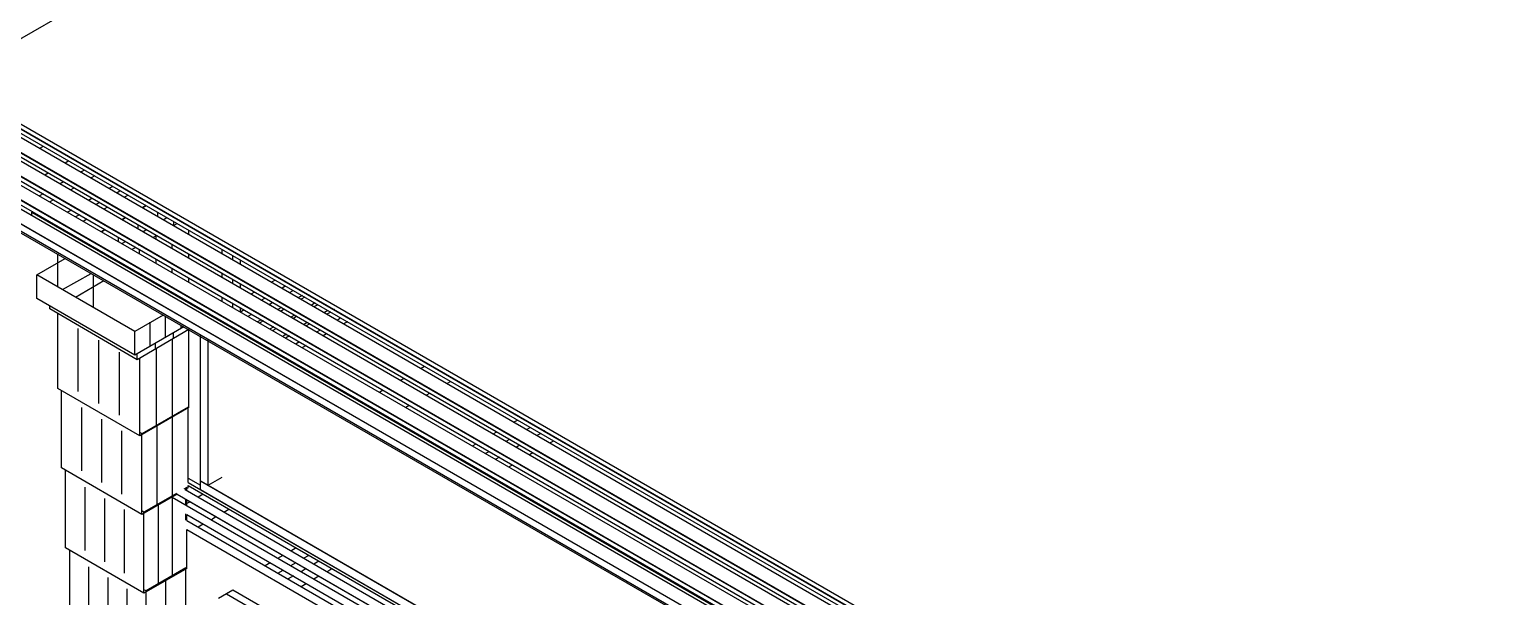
# Model space of a CAD drawing. Header units: inches. Extents: x 0.3 to 16.2, y 0.3 to 11.4.
# Drawn here: x 1.031 to 2.425, y 8.844 to 9.38 of the extents above; entities that cross this region are included whole.
import ezdxf

# ---------------------------------------------------------------- set-up
doc = ezdxf.new("R2010")
doc.units = ezdxf.units.IN
doc.header["$LTSCALE"] = 0.009843
doc.header["$MEASUREMENT"] = 0
doc.layers.add('GEOMETRY', color=7, linetype='Continuous')

msp = doc.modelspace()

# ---------------------------------------------------------------- linework, layer by layer
at = {"layer": 'GEOMETRY'}
for p, q in [((2.8614, 10.4331), (0.9524, 9.3307)), ((0.9524, 9.3307), (6.5122, 6.1209)), ((0.9524, 9.3307), (6.5122, 6.1209)), ((0.9449, 9.3224), (6.5122, 6.1079)), ((0.9449, 9.3224), (6.5122, 6.1079)), ((0.9516, 9.3264), (6.5122, 6.1161)), ((0.9516, 9.3264), (6.5122, 6.1161)), ((0.9516, 9.3224), (6.5122, 6.1118)), ((0.9524, 9.3264), (6.5122, 6.1165)), ((0.9449, 9.3083), (6.5122, 6.0941)), ((0.9449, 9.3), (6.5122, 6.0854)), ((0.9449, 9.3), (6.5122, 6.0854)), ((0.9516, 9.3039), (6.5122, 6.0937)), ((0.9516, 9.3039), (6.5122, 6.0937)), ((0.9516, 9.3039), (6.5122, 6.0937)), ((0.9516, 9.3), (6.5122, 6.0894)), ((0.9449, 9.2858), (6.5122, 6.0717)), ((0.9449, 9.2772), (6.5122, 6.063)), ((0.9449, 9.2772), (6.5122, 6.063)), ((0.9516, 9.2815), (6.5122, 6.0713)), ((0.9516, 9.2815), (6.5122, 6.0713)), ((0.9516, 9.2815), (6.5122, 6.0713)), ((0.9516, 9.2772), (6.5122, 6.0669)), ((1.0327, 9.2803), (1.0323, 9.2799)), ((1.0472, 9.2717), (1.0469, 9.2717)), ((0.9449, 9.2634), (6.5122, 6.0488)), ((0.9516, 9.2591), (6.5122, 6.0488)), ((0.9516, 9.2591), (6.5122, 6.0488)), ((0.9516, 9.2591), (6.5122, 6.0488)), ((1.0433, 9.2693), (1.0398, 9.2673)), ((1.0717, 9.2575), (1.0713, 9.2575)), ((0.9449, 9.2547), (6.5122, 6.0406)), ((0.9449, 9.2547), (6.5122, 6.0406)), ((0.9516, 9.2547), (6.5122, 6.0445)), ((1.048, 9.2441), (1.0449, 9.2421)), ((1.0677, 9.2555), (1.0642, 9.2535)), ((1.0823, 9.2469), (1.0787, 9.2449)), ((1.0862, 9.2492), (1.0858, 9.2492)), ((1.0961, 9.2437), (1.0957, 9.2433)), ((0.9449, 9.2409), (6.5122, 6.0264)), ((0.9516, 9.2366), (6.5122, 6.0264)), ((1.0626, 9.2358), (1.0594, 9.2339)), ((1.0724, 9.2299), (1.0689, 9.228)), ((1.0921, 9.2413), (1.0886, 9.2394)), ((1.1091, 9.2315), (1.1055, 9.2295)), ((1.113, 9.2339), (1.1126, 9.2335)), ((1.1201, 9.2295), (1.1201, 9.2295)), ((0.9571, 9.2268), (6.5122, 6.0193)), ((0.9693, 9.2181), (6.5122, 6.0181)), ((1.0433, 9.2244), (1.0398, 9.2224)), ((1.0531, 9.2189), (1.0496, 9.2169)), ((1.0894, 9.2201), (1.0862, 9.2181)), ((1.0969, 9.2161), (1.0933, 9.2142)), ((1.1161, 9.2272), (1.113, 9.2252)), ((1.1236, 9.2232), (1.1201, 9.2213)), ((1.1276, 9.2252), (1.1272, 9.2252)), ((1.1445, 9.2154), (1.1445, 9.2154)), ((1.1445, 9.2154), (1.1445, 9.2154)), ((1.1445, 9.2154), (1.1445, 9.2154)), ((1.0335, 9.2075), (1.0327, 9.2071)), ((1.0327, 9.2071), (6.5122, 6.0433)), ((1.0327, 9.2071), (6.5122, 6.0433)), ((1.0327, 9.2043), (1.0327, 9.2071)), ((1.0374, 9.2043), (1.0374, 9.2055)), ((1.0701, 9.2091), (1.0665, 9.2071)), ((1.0776, 9.2047), (1.074, 9.2028)), ((1.1043, 9.2118), (1.1008, 9.2098)), ((1.1213, 9.202), (1.1177, 9.2)), ((1.1177, 9.2), (1.1213, 9.202)), ((1.1177, 9.2), (1.1213, 9.202)), ((1.1406, 9.2134), (1.1374, 9.2114)), ((1.1374, 9.2114), (1.1406, 9.2134)), ((1.1374, 9.2114), (1.1406, 9.2134)), ((1.1516, 9.2114), (1.1516, 9.2114)), ((1.1516, 9.2031), (1.1516, 9.2071)), ((1.1567, 9.2), (1.1602, 9.202)), ((1.1567, 9.2), (1.1602, 9.202)), ((1.1567, 9.2), (1.1602, 9.202)), ((1.1638, 9.2039), (1.1642, 9.2043)), ((1.1638, 9.2039), (1.1642, 9.2043)), ((1.1638, 9.2039), (1.1642, 9.2043)), ((1.1669, 9.2024), (1.1669, 9.2024)), ((1.0618, 9.1957), (6.5122, 6.0488)), ((1.0618, 9.1957), (6.5122, 6.0488)), ((1.0618, 9.1957), (1.0618, 9.1957)), ((1.0618, 9.1902), (1.0618, 9.1913)), ((1.0846, 9.2004), (1.0811, 9.1984)), ((1.1016, 9.1906), (1.0984, 9.1886)), ((1.0984, 9.1886), (1.1016, 9.1906)), ((1.0984, 9.1886), (1.1016, 9.1906)), ((1.1331, 9.1913), (1.1331, 9.1953)), ((1.1374, 9.1886), (1.1406, 9.1906)), ((1.1374, 9.1886), (1.1406, 9.1906)), ((1.1374, 9.1886), (1.1406, 9.1906)), ((1.1665, 9.1945), (1.1701, 9.1965)), ((1.1665, 9.1945), (1.1701, 9.1965)), ((1.1665, 9.1945), (1.1701, 9.1965)), ((1.1669, 9.1945), (1.1669, 9.198)), ((1.1736, 9.1984), (1.1736, 9.1984)), ((1.1736, 9.1984), (1.1736, 9.1984)), ((1.1736, 9.1984), (1.1736, 9.1984)), ((1.1811, 9.1941), (1.1811, 9.1945)), ((1.1811, 9.1858), (1.1811, 9.1898)), ((1.1146, 9.1795), (1.1146, 9.1835)), ((1.1177, 9.1776), (1.1213, 9.1795)), ((1.1177, 9.1776), (1.1213, 9.1795)), ((1.1177, 9.1776), (1.1213, 9.1795)), ((1.1276, 9.172), (1.1311, 9.174)), ((1.1276, 9.172), (1.1311, 9.174)), ((1.1276, 9.172), (1.1311, 9.174)), ((1.1339, 9.1756), (1.1339, 9.1764)), ((1.1469, 9.1831), (1.1504, 9.185)), ((1.1469, 9.1831), (1.1504, 9.185)), ((1.1469, 9.1831), (1.1504, 9.185)), ((1.15, 9.1815), (1.15, 9.1846)), ((1.1654, 9.1724), (1.1654, 9.1764)), ((1.2126, 9.176), (1.2126, 9.176)), ((1.0374, 9.148), (1.0642, 9.1634)), ((1.0571, 9.1366), (1.0571, 9.1677)), ((1.1343, 9.1681), (1.1343, 9.172)), ((1.15, 9.1591), (1.15, 9.163)), ((1.1811, 9.1634), (1.1811, 9.1673)), ((1.2126, 9.1677), (1.2126, 9.1717)), ((1.2224, 9.1701), (1.2224, 9.1705)), ((1.2224, 9.1622), (1.2224, 9.1661)), ((1.2299, 9.1661), (1.2299, 9.1661)), ((1.2299, 9.1579), (1.2299, 9.1618)), ((1.1299, 9.0945), (1.0374, 9.148)), ((1.1299, 9.0945), (1.0374, 9.148)), ((1.0374, 9.1256), (1.0374, 9.148)), ((1.0618, 9.1339), (1.0886, 9.1492)), ((1.0909, 9.1169), (1.0909, 9.148)), ((1.1654, 9.15), (1.1654, 9.1539)), ((1.2126, 9.1453), (1.2126, 9.1492)), ((1.2665, 9.1453), (1.2661, 9.1449)), ((1.074, 9.1268), (1.1008, 9.1425)), ((1.1811, 9.1409), (1.1811, 9.1449)), ((1.2224, 9.1394), (1.2224, 9.1433)), ((1.2299, 9.1354), (1.2299, 9.1394)), ((1.2429, 9.1315), (1.2394, 9.1295)), ((1.2626, 9.1429), (1.2591, 9.1409)), ((1.2689, 9.1354), (1.272, 9.1374)), ((1.2689, 9.1354), (1.272, 9.1374)), ((1.276, 9.1394), (1.276, 9.1394)), ((1.276, 9.1394), (1.276, 9.1394)), ((1.276, 9.1311), (1.2795, 9.1331)), ((1.2831, 9.135), (1.2835, 9.1354)), ((1.1299, 9.072), (1.0374, 9.1256)), ((1.0496, 9.1157), (1.0496, 9.1185)), ((1.2126, 9.1228), (1.2126, 9.1268)), ((1.2224, 9.1169), (1.2224, 9.1209)), ((1.2492, 9.124), (1.2528, 9.126)), ((1.2492, 9.124), (1.2528, 9.126)), ((1.2567, 9.1197), (1.2598, 9.1217)), ((1.2882, 9.1283), (1.2846, 9.1264)), ((1.2906, 9.1268), (1.287, 9.1248)), ((1.2917, 9.1303), (1.2917, 9.1303)), ((1.2945, 9.1291), (1.2941, 9.1287)), ((1.3004, 9.1213), (1.2969, 9.1193)), ((1.3004, 9.1213), (1.2969, 9.1193)), ((1.3028, 9.1197), (1.2992, 9.1177)), ((1.3039, 9.1232), (1.3039, 9.1232)), ((1.3039, 9.1232), (1.3039, 9.1232)), ((1.3067, 9.122), (1.3063, 9.1217)), ((1.1323, 9.0677), (1.0496, 9.1157)), ((1.0571, 9.0406), (1.0571, 9.1114)), ((1.0571, 9.1079), (1.0571, 9.1114)), ((1.1567, 9.1098), (1.1299, 9.0945)), ((1.1567, 9.1098), (1.1299, 9.0945)), ((1.1591, 9.089), (1.1591, 9.1087)), ((1.2299, 9.113), (1.2299, 9.1169)), ((1.2299, 9.113), (1.2331, 9.115)), ((1.2299, 9.113), (1.2331, 9.115)), ((1.237, 9.1087), (1.2406, 9.1106)), ((1.2492, 9.1055), (1.2457, 9.1035)), ((1.2516, 9.1043), (1.248, 9.1024)), ((1.2685, 9.1169), (1.265, 9.115)), ((1.2709, 9.1154), (1.2677, 9.1134)), ((1.2807, 9.1098), (1.2772, 9.1079)), ((1.2807, 9.1098), (1.2772, 9.1079)), ((1.2831, 9.1087), (1.2799, 9.1067)), ((1.3122, 9.1142), (1.3091, 9.1122)), ((1.3122, 9.1142), (1.3091, 9.1122)), ((1.315, 9.1126), (1.3114, 9.1106)), ((1.3161, 9.1165), (1.3161, 9.1161)), ((1.3161, 9.1165), (1.3161, 9.1161)), ((1.3189, 9.115), (1.3185, 9.115)), ((1.3244, 9.1071), (1.3213, 9.1051)), ((1.3307, 9.1035), (1.3272, 9.1016)), ((1.3283, 9.1094), (1.3283, 9.1091)), ((1.3346, 9.1059), (1.3343, 9.1055)), ((1.0764, 9.0378), (1.0764, 9.0972)), ((1.1764, 9.0988), (1.1299, 9.072)), ((1.1299, 9.072), (1.1299, 9.0945)), ((1.1811, 9.0961), (1.1323, 9.0677)), ((1.1445, 9.0803), (1.1445, 9.1031)), ((1.1665, 9.0874), (1.1665, 9.0933)), ((1.1736, 9.0972), (1.1736, 9.1)), ((1.1811, 9.0224), (1.1811, 9.0961)), ((1.1921, 8.9531), (1.1921, 9.0909)), ((1.2614, 9.0988), (1.2579, 9.0969)), ((1.2614, 9.0988), (1.2579, 9.0969)), ((1.2638, 9.0972), (1.2602, 9.0953)), ((1.2732, 9.0917), (1.2701, 9.0898)), ((1.2732, 9.0917), (1.2701, 9.0898)), ((1.276, 9.0902), (1.2724, 9.0882)), ((1.2929, 9.1028), (1.2894, 9.1008)), ((1.2929, 9.1028), (1.2894, 9.1008)), ((1.2953, 9.1016), (1.2917, 9.0996)), ((1.3051, 9.0957), (1.3016, 9.0937)), ((1.311, 9.0921), (1.3079, 9.0902)), ((1.0961, 9.0264), (1.0961, 9.0862)), ((1.1496, 9.0776), (1.1496, 9.0835)), ((1.1504, 9.0043), (1.1504, 9.078)), ((1.1657, 9.0134), (1.1657, 9.087)), ((1.1992, 8.9492), (1.1992, 9.087)), ((1.1992, 8.9575), (1.1992, 9.0854)), ((1.2854, 9.0846), (1.2823, 9.0827)), ((1.2917, 9.0811), (1.2882, 9.0791)), ((1.1154, 9.0154), (1.1154, 9.0748)), ((1.1323, 9.0677), (1.1323, 9.0736)), ((1.1346, 8.9957), (1.1346, 9.0693)), ((1.4075, 9.0638), (1.4075, 9.0634)), ((1.3843, 9.05), (1.3807, 9.048)), ((1.4035, 9.0614), (1.4004, 9.0594)), ((1.4319, 9.0492), (1.4319, 9.0496)), ((1.4319, 9.0492), (1.4319, 9.0496)), ((1.1346, 8.9957), (1.0571, 9.0406)), ((1.0606, 8.9654), (1.0606, 9.0382)), ((1.0606, 9.0303), (1.0606, 9.0382)), ((1.3646, 9.039), (1.3614, 9.037)), ((1.4051, 9.0343), (1.4087, 9.0362)), ((1.4051, 9.0343), (1.4087, 9.0362)), ((1.4248, 9.0453), (1.428, 9.0472)), ((1.4248, 9.0453), (1.428, 9.0472)), ((1.0799, 8.9626), (1.0799, 9.0224)), ((1.1811, 9.0224), (1.1346, 8.9957)), ((1.1803, 9.0228), (1.1366, 8.9976)), ((1.1803, 9.0228), (1.1366, 8.9976)), ((1.1803, 8.9516), (1.1803, 9.0228)), ((1.3858, 9.0228), (1.389, 9.0248)), ((1.3858, 9.0228), (1.389, 9.0248)), ((1.0988, 8.9516), (1.0988, 9.0114)), ((1.1512, 8.9295), (1.1512, 9.0063)), ((1.1657, 8.9382), (1.1657, 9.0146)), ((1.4878, 9.0087), (1.4913, 9.0106)), ((1.4878, 9.0087), (1.4913, 9.0106)), ((1.4878, 9.0087), (1.4913, 9.0106)), ((1.4949, 9.013), (1.4953, 9.013)), ((1.4949, 9.013), (1.4953, 9.013)), ((1.4949, 9.013), (1.4953, 9.013)), ((1.5071, 9.0059), (1.5075, 9.0059)), ((1.1177, 8.9406), (1.1177, 9.0004)), ((1.1366, 8.9976), (1.1346, 8.9988)), ((1.1366, 8.9976), (1.1346, 8.9988)), ((1.1366, 8.9213), (1.1366, 8.9976)), ((1.4685, 8.9976), (1.472, 8.9996)), ((1.4685, 8.9976), (1.472, 8.9996)), ((1.4685, 8.9976), (1.472, 8.9996)), ((1.4807, 8.9906), (1.4843, 8.9925)), ((1.5, 9.0016), (1.5035, 9.0035)), ((1.5134, 8.998), (1.5098, 8.9961)), ((1.5173, 9.0004), (1.5169, 9.0004)), ((1.5291, 8.9933), (1.5295, 8.9933)), ((1.5291, 8.9933), (1.5295, 8.9933)), ((1.4488, 8.9862), (1.4524, 8.9882)), ((1.4488, 8.9862), (1.4524, 8.9882)), ((1.4488, 8.9862), (1.4524, 8.9882)), ((1.461, 8.9791), (1.4646, 8.9811)), ((1.4937, 8.987), (1.4906, 8.985)), ((1.5028, 8.978), (1.5059, 8.9799)), ((1.5028, 8.978), (1.5059, 8.9799)), ((1.522, 8.989), (1.5256, 8.9909)), ((1.522, 8.989), (1.5256, 8.9909)), ((1.1366, 8.9213), (1.0606, 8.9654)), ((1.4744, 8.9756), (1.4709, 8.9736)), ((1.4831, 8.9665), (1.4866, 8.9685)), ((1.4831, 8.9665), (1.4866, 8.9685)), ((1.0646, 8.8898), (1.0646, 8.963)), ((1.0646, 8.9528), (1.0646, 8.963)), ((1.1803, 8.9559), (1.1921, 8.9492)), ((1.1803, 8.9516), (2.2764, 8.3185)), ((1.1803, 8.9516), (2.2764, 8.3185)), ((1.1921, 8.9531), (2.2764, 8.3272)), ((1.1921, 8.9531), (2.2764, 8.3272)), ((1.1921, 8.9531), (1.1992, 8.9492)), ((1.1921, 8.9449), (1.1921, 8.9531)), ((1.1992, 8.9492), (1.2126, 8.9567)), ((1.0831, 8.8874), (1.0831, 8.9472)), ((1.1016, 8.8768), (1.1016, 8.9366)), ((1.1701, 8.9406), (1.1366, 8.9213)), ((1.1693, 8.9413), (1.1386, 8.9236)), ((1.1693, 8.9413), (1.1386, 8.9236)), ((1.1654, 8.9378), (2.2764, 8.2961)), ((1.1654, 8.9378), (2.2764, 8.2961)), ((1.1657, 8.8626), (1.1657, 8.939)), ((1.1701, 8.9406), (2.2764, 8.302)), ((1.1791, 8.9469), (1.1764, 8.9453)), ((1.1791, 8.9469), (1.1764, 8.9453)), ((1.1803, 8.9465), (1.1776, 8.9449)), ((1.1776, 8.9449), (2.2764, 8.3102)), ((1.1776, 8.9449), (2.2764, 8.3102)), ((1.1783, 8.9445), (1.1783, 8.9453)), ((1.1791, 8.9437), (1.1791, 8.9469)), ((1.1803, 8.9488), (2.2764, 8.3157)), ((1.1803, 8.9465), (1.1803, 8.9488)), ((1.1945, 8.9406), (1.1898, 8.9378)), ((1.1921, 8.9449), (2.2764, 8.3185)), ((1.1992, 8.9492), (2.2764, 8.3272)), ((1.1201, 8.8661), (1.1201, 8.926)), ((1.1386, 8.9236), (1.1366, 8.9248)), ((1.1386, 8.9236), (1.1366, 8.9248)), ((1.1386, 8.8472), (1.1386, 8.9236)), ((1.1524, 8.8547), (1.1524, 8.9315)), ((1.1783, 8.9303), (1.1783, 8.9358)), ((1.1791, 8.9354), (2.2764, 8.302)), ((1.1791, 8.9299), (1.1791, 8.9354)), ((1.1823, 8.9335), (1.1791, 8.9319)), ((1.2142, 8.9236), (1.2189, 8.9264)), ((1.2142, 8.9236), (1.2189, 8.9264)), ((1.1783, 8.9161), (1.1783, 8.922)), ((1.1791, 8.9213), (2.2764, 8.2878)), ((1.1791, 8.9213), (2.2764, 8.2878)), ((1.1791, 8.9157), (1.1791, 8.9213)), ((1.1791, 8.9157), (2.2764, 8.2823)), ((1.1791, 8.9157), (2.2764, 8.2823)), ((1.1898, 8.9098), (1.1945, 8.9126)), ((1.1898, 8.9098), (1.1945, 8.9126)), ((1.202, 8.9165), (1.2067, 8.9197)), ((1.202, 8.9165), (1.2067, 8.9197)), ((1.1791, 8.9071), (2.2764, 8.2736)), ((1.1791, 8.8705), (1.1791, 8.9071)), ((1.1386, 8.8472), (1.0646, 8.8898)), ((1.0685, 8.8146), (1.0685, 8.8874)), ((1.0685, 8.8752), (1.0685, 8.8874)), ((1.265, 8.8803), (1.2701, 8.8831)), ((1.265, 8.8803), (1.2701, 8.8831)), ((1.265, 8.8803), (1.2701, 8.8831)), ((1.2772, 8.887), (1.2823, 8.8902)), ((1.2772, 8.887), (1.2823, 8.8902)), ((1.2772, 8.887), (1.2823, 8.8902)), ((1.2894, 8.8803), (1.2945, 8.8831)), ((1.0866, 8.8126), (1.0866, 8.872)), ((1.1791, 8.8705), (1.1386, 8.8472)), ((1.1783, 8.8709), (1.1406, 8.8492)), ((1.1783, 8.8709), (1.1406, 8.8492)), ((1.1783, 8.7945), (1.1783, 8.8709)), ((1.2531, 8.8732), (1.2579, 8.876)), ((1.2531, 8.8732), (1.2579, 8.876)), ((1.2531, 8.8732), (1.2579, 8.876)), ((1.265, 8.8661), (1.2701, 8.8689)), ((1.2772, 8.8732), (1.2823, 8.876)), ((1.2917, 8.8705), (1.287, 8.8673)), ((1.3039, 8.8772), (1.2992, 8.8744)), ((1.3114, 8.8673), (1.3161, 8.8705)), ((1.3114, 8.8673), (1.3161, 8.8705)), ((1.1047, 8.802), (1.1047, 8.8618)), ((1.1594, 8.7839), (1.1594, 8.8602)), ((1.2799, 8.8634), (1.2748, 8.8606)), ((1.287, 8.8535), (1.2917, 8.8563)), ((1.287, 8.8535), (1.2917, 8.8563)), ((1.2992, 8.8606), (1.3039, 8.8634)), ((1.2992, 8.8606), (1.3039, 8.8634)), ((1.1228, 8.7917), (1.1228, 8.8512)), ((1.1406, 8.8492), (1.1386, 8.8504)), ((1.1406, 8.8492), (1.1386, 8.8504)), ((1.1406, 8.7728), (1.1406, 8.8492)), ((1.2224, 8.85), (1.2091, 8.8421)), ((1.2224, 8.85), (1.2165, 8.8465)), ((1.2165, 8.8465), (2.2783, 8.2335)), ((1.2165, 8.8465), (2.2783, 8.2335)), ((2.2811, 8.239), (1.2224, 8.85)), ((2.2811, 8.239), (1.2224, 8.85))]:
    msp.add_line(p, q, dxfattribs=at)

doc.saveas('drawing.dxf')
